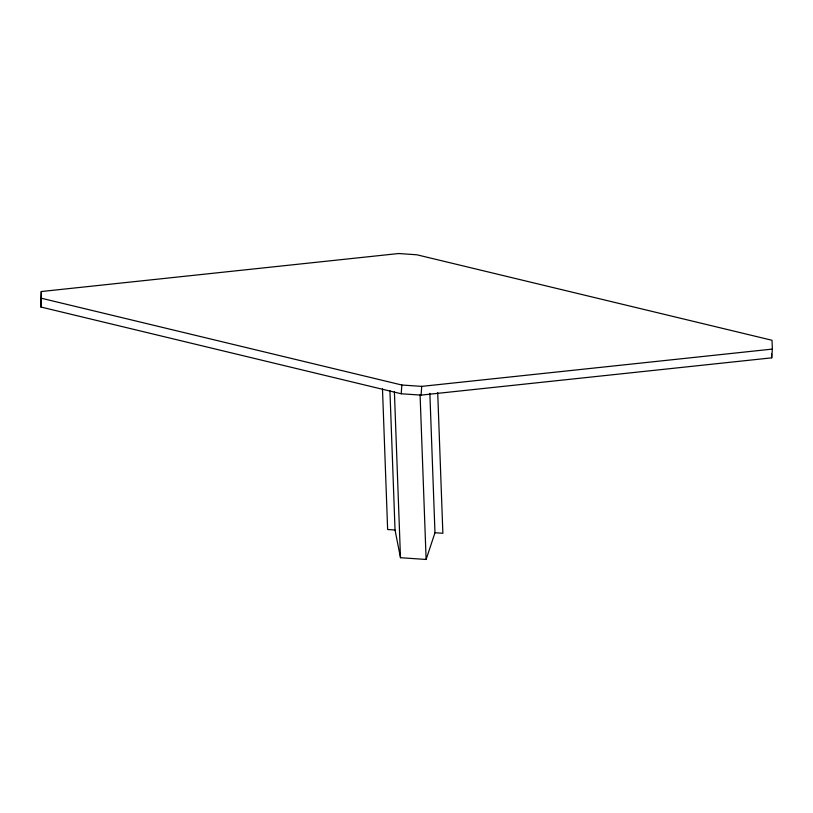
<?xml version="1.0" encoding="UTF-8"?>
<svg xmlns="http://www.w3.org/2000/svg" width="813" height="813" viewBox="0 0 813 813"><rect width="100%" height="100%" fill="white"/><g stroke="black" fill="none" stroke-linecap="round" stroke-linejoin="round"><path stroke-width="1.22" d="M41.28 291.532L40.894 307.019L401.205 393.766L421.083 395.118L771.72 357.842L772.35 349.092L772.025 340.281L416.886 254.784L398.614 253.534L41.28 291.532L40.894 307.019M401.205 393.766L401.835 385.016L41.524 298.28M421.083 395.118L421.713 386.378L772.35 349.092M389.925 390.636L395.037 530.005L400.484 557.708L426.124 559.466L434.975 532.739L429.864 393.37M401.835 385.016L421.713 386.378M395.037 530.005L387.638 529.507L382.486 388.868M434.975 532.739L442.872 533.277L437.709 392.638M771.588 354.062L771.72 357.842M420.087 394.752L426.124 559.466M394.396 391.734L400.484 557.708"/></g></svg>
